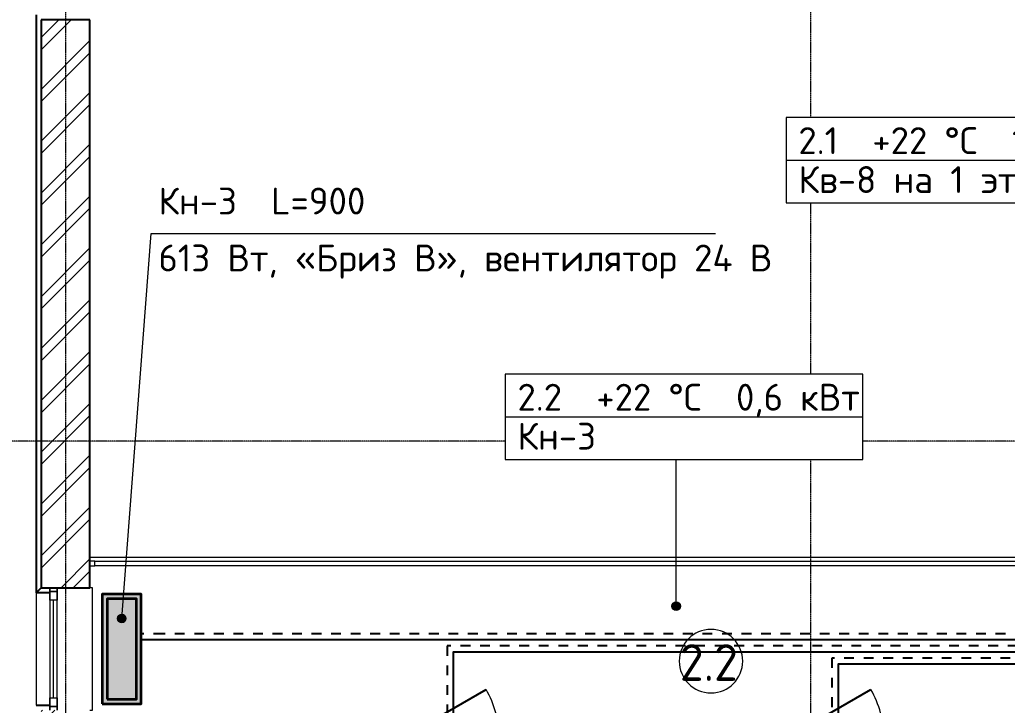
# Model space of a CAD drawing. Header units: millimetres. Extents: x -5016 to 22834, y -6019 to 18943.
# Drawn here: x -375 to 7710, y 6740 to 12350 of the extents above; entities that cross this region are included whole.
import ezdxf
from ezdxf.enums import TextEntityAlignment as Align

# ---------------------------------------------------------------- set-up
doc = ezdxf.new("R2010")
doc.units = ezdxf.units.MM
doc.linetypes.add('ОВ_ПУНКТ', pattern=[160, 80, -80])
doc.linetypes.add('Осевая 12-2-2', pattern=[16, 12, -2, 0, -2])
for name, color, linetype, lineweight in [('A-AREA-IDEN', 8, 'Continuous', 13), ('A-DOOR', 8, 'Continuous', 13), ('A-FLOR', 9, 'Continuous', 13), ('A-GLAZ', 8, 'Continuous', 13), ('A-GLAZ-CWMG', 8, 'Continuous', 13), ('A-WALL', 8, 'Continuous', 13), ('A-WALL-PATT', 8, 'Continuous', 13), ('S-GRID', 8, 'Continuous', 13), ('АР_подложка', 8, 'Continuous', 13), ('ОВ_выноски', 7, 'Continuous', 18), ('ОВ_марки', 7, 'Continuous', 18), ('ОВ_приборы', 7, 'Continuous', 35), ('ОВ_Т1', 1, 'Continuous', 50), ('ОВ_Т2', 5, 'Continuous', 50)]:
    doc.layers.add(name, color=color, linetype=linetype, lineweight=lineweight)
doc.styles.add('GOST', font='isocpeur.ttf', dxfattribs={"width": 0.9})
doc.styles.add('GOST Common', font='GOST_Common.ttf', dxfattribs={"height": 300})

# ---------------------------------------------------------------- blocks, each defined once
blk = doc.blocks.new('INT 20 Окно Прямоугольник 1ст - INT 20 Окно Прямоугольник 1ст 1000-3000h остекление-1568838-Этаж 2 - Планировка')
at = {"layer": 'A-GLAZ'}
for p, q in [((460, 240), (-460, 240)), ((-500, 130), (-400, 130)), ((-470, 130), (-500, 130)), ((-470, 70), (-470, 130)), ((-400, 130), (-470, 130)), ((-470, 130), (-470, 70)), ((400, 130), (500, 130)), ((470, 130), (400, 130)), ((500, 130), (470, 130)), ((470, 130), (470, 70)), ((470, 70), (470, 130)), ((-500, 70), (-470, 70)), ((-400, 70), (-500, 70)), ((-470, 70), (-400, 70)), ((500, 70), (400, 70)), ((400, 70), (470, 70)), ((470, 70), (500, 70)), ((-500, -200), (-500, -220)), ((-500, -220), (500, -220)), ((500, -220), (500, -200))]:
    blk.add_line(p, q, dxfattribs=at)
blk = doc.blocks.new('INT 20 Откосы окон снаружи Прямоугольник - INT 20 Откосы окон снаружи Прямоугольник-1566574-Этаж 2 - Планировка')
at = {"layer": 'A-WALL', "lineweight": 25}
for p, q in [((-476.7, 30), (-476.7, -80)), ((443.3, -80), (443.3, 30))]:
    blk.add_line(p, q, dxfattribs=at)
blk = doc.blocks.new('INT 20 Стекло - Стекло-1566582-Этаж 2 - Планировка')
at = {"layer": 'A-GLAZ'}
for p, q in [((400, 30), (-400, 30)), ((-400, 30), (-400, -30)), ((-400, 0), (400, 0)), ((400, -30), (400, 30)), ((-400, -30), (400, -30))]:
    blk.add_line(p, q, dxfattribs=at)
blk = doc.blocks.new('Прямоугольный импост - Прямоугольный импост чёрный-1565332-Этаж 2 - Планировка')
at = {"layer": 'A-GLAZ-CWMG'}
for p, q in [((2408.2, 12552.6), (2408.2, 12592.6)), ((2408.2, 12592.6), (11578.2, 12592.6)), ((11578.2, 12552.6), (2408.2, 12552.6))]:
    blk.add_line(p, q, dxfattribs=at)
blk = doc.blocks.new('Прямоугольный импост - Прямоугольный импост чёрный-1565334-Этаж 2 - Планировка')
at = {"layer": 'A-GLAZ-CWMG'}
for p, q in [((-40, -20), (-40, 20)), ((-40, 20), (0, 20)), ((0, -20), (-40, -20))]:
    blk.add_line(p, q, dxfattribs=at)
blk = doc.blocks.new('INT 19 Дверь межкомнатная одностворчатая - 900 х 2370 _800_ Глухое П-НАР-1569046-Этаж 2 - Планировка')
at = {"layer": 'A-DOOR', "lineweight": 25}
blk.add_line((-400, 170), (292.8, 570), dxfattribs=at)
at = {"layer": 'A-DOOR'}
for p, q in [((-400, 170), (-450, 170)), ((-450, 170), (-450, 95)), ((-400, 95), (-400, 170)), ((400, 95), (400, 170)), ((400, 170), (450, 170)), ((450, 170), (450, 95)), ((-450, 95), (-400, 95)), ((450, 95), (400, 95))]:
    blk.add_line(p, q, dxfattribs=at)
blk.add_arc((-400, 170), 800, 360, 30, dxfattribs=at)
blk = doc.blocks.new('INT Марка помещения - Номер помещения _ Площадь _ Имя-1615504-Этаж 2 - Планировка')
at = {"layer": 'A-AREA-IDEN'}
for start, end in [(360, 180), (180, 360)]:
    blk.add_arc((0, 0), 2.6, start, end, dxfattribs=at)
blk = doc.blocks.new('АР_План_2_этажа')
at = {"layer": 'A-WALL-PATT', "lineweight": 9}
h = blk.add_hatch(dxfattribs=at)
h.set_pattern_fill('FP_1', color=256, style=0, pattern_type=2)
h.set_pattern_definition([(45, (0, 0), (-212.132, 212.132), []), (45, (0, 100), (-212.132, 212.132), [])])
h.paths.add_polyline_path([(1968.2, 5572.6), (2368.2, 5572.6), (2368.2, 11372.6), (1968.2, 11372.6), (1968.2, 7492.1)])
h.paths.add_polyline_path([(2368.2, 12372.6), (2368.2, 17022.6), (1968.2, 17022.6), (1968.2, 12372.6), (2210.7, 12372.6)])
h.paths.add_polyline_path([(2368.2, 18022.6), (2368.2, 18272.6), (1968.2, 18272.6), (1968.2, 18022.6), (2210.7, 18022.6)])
at = {"layer": 'A-FLOR'}
blk.add_line((11568.2, 12622.6), (2368.2, 12622.6), dxfattribs=at)
at = {"layer": 'A-WALL', "lineweight": 25}
for p, q in [((1928.2, 17062.6), (1928.2, 12332.6)), ((2368.2, 17022.6), (1968.2, 17022.6)), ((1968.2, 17022.6), (1968.2, 12372.6)), ((2368.2, 12372.6), (2368.2, 17022.6)), ((1928.2, 12332.6), (1968.2, 12372.6)), ((1968.2, 12372.6), (2368.2, 12372.6))]:
    blk.add_line(p, q, dxfattribs=at)
at = {"layer": 'S-GRID', "color": 251, "linetype": 'Осевая 12-2-2', "true_color": 0x646464}
for p, q in [((2168.2, 22574.8), (2168.2, -1346.2)), ((8268.2, 22574.8), (8268.2, -1346.2)), ((23375.6, 13572.6), (-1176.1, 13572.6))]:
    blk.add_line(p, q, dxfattribs=at)
at = {"layer": 'A-AREA-IDEN', "xscale": 99.99999999999993, "yscale": 99.99999999999993, "zscale": 99.99999999999993}
blk.add_blockref('INT Марка помещения - Номер помещения _ Площадь _ Имя-1615504-Этаж 2 - Планировка', (7452.6, 11773.4), dxfattribs=at)
at = {"layer": 'A-DOOR', "lineweight": 25}
for p in [(5318.2, 10972.6), (8468.2, 10972.6)]:
    blk.add_blockref('INT 19 Дверь межкомнатная одностворчатая - 900 х 2370 _800_ Глухое П-НАР-1569046-Этаж 2 - Планировка', p, dxfattribs=at)
at = {"layer": 'A-GLAZ', "rotation": 89.99999999999991}
for name, p in [('INT 20 Окно Прямоугольник 1ст - INT 20 Окно Прямоугольник 1ст 1000-3000h остекление-1568838-Этаж 2 - Планировка', (2168.2, 11872.6)), ('INT 20 Стекло - Стекло-1566582-Этаж 2 - Планировка', (2068.2, 11872.6))]:
    blk.add_blockref(name, p, dxfattribs=at)
at = {"layer": 'A-GLAZ-CWMG', "extrusion": (0, 0, -1)}
blk.add_blockref('Прямоугольный импост - Прямоугольный импост чёрный-1565334-Этаж 2 - Планировка', (-2368.2, 12572.6), dxfattribs=at)
at = {"layer": 'A-GLAZ-CWMG'}
blk.add_blockref('Прямоугольный импост - Прямоугольный импост чёрный-1565332-Этаж 2 - Планировка', (0, 0), dxfattribs=at)
at = {"layer": 'A-WALL', "lineweight": 25, "rotation": 89.99999999999991}
blk.add_blockref('INT 20 Откосы окон снаружи Прямоугольник - INT 20 Откосы окон снаружи Прямоугольник-1566574-Этаж 2 - Планировка', (1958.2, 11889.4), dxfattribs=at)
at = {"layer": 'A-AREA-IDEN', "insert": (7197.2, 11912.1), "char_height": 300, "width": 625.316, "attachment_point": 1, "style": 'GOST Common'}
blk.add_mtext('2.2', dxfattribs=at)

msp = doc.modelspace()

# ---------------------------------------------------------------- block references
at = {"layer": 'АР_подложка'}
msp.add_blockref('АР_План_2_этажа', (-2168, -4673), dxfattribs=at)

# ---------------------------------------------------------------- next in the draw order: hatches: boundary and pattern name
at = {"layer": 'ОВ_выноски'}
h = msp.add_hatch(color=7, dxfattribs=at)
edge = h.paths.add_edge_path()
edge.add_arc((5000, 7550), 35, 0, 360)
h = msp.add_hatch(color=7, dxfattribs=at)
edge = h.paths.add_edge_path()
edge.add_arc((460, 7450), 35, 0, 360)
at = {"layer": 'ОВ_приборы'}
msp.add_hatch(color=1, dxfattribs=at).paths.add_polyline_path([(300, 6750), (620, 6750), (620, 7650), (300, 7650)])

# ---------------------------------------------------------------- next in the draw order: linework, layer by layer
at = {"layer": 'ОВ_выноски'}
for centre in [(5000, 7550), (460, 7450)]:
    msp.add_circle(centre, 35, dxfattribs=at)
at = {"layer": 'ОВ_приборы'}
for points in [[(300, 6750), (620, 6750), (620, 7650), (300, 7650)], [(340, 6790), (580, 6790), (580, 7610), (340, 7610)]]:
    msp.add_lwpolyline(points, close=True, dxfattribs=at)
at = {"layer": 'ОВ_Т1', "lineweight": 25}
for points in [[(15135, 9230), (15135, 10125), (10625, 10125), (10625, 7275), (800, 7275), (620, 7275)], [(15055, 9230), (15055, 10025), (10725, 10025), (10725, 7175), (3175, 7175), (3175, 6450), (3175, 1595), (3025, 1595), (3025, 1480)], [(14975, 9230), (14975, 9925), (10825, 9925), (10825, 7075), (6325, 7075), (6325, 6450), (6325, 1595), (5725, 1595), (5725, 1480)]]:
    msp.add_lwpolyline(points, dxfattribs=at)
at = {"layer": 'ОВ_Т2', "linetype": 'ОВ_ПУНКТ', "lineweight": 25}
for points in [[(15185, 9230), (15185, 10175), (10575, 10175), (10575, 7325), (800, 7325), (620, 7325)], [(15105, 9230), (15105, 10075), (10675, 10075), (10675, 7225), (3125, 7225), (3125, 6450), (3125, 1645), (2975, 1645), (2975, 1480)], [(15025, 9230), (15025, 9975), (10775, 9975), (10775, 7125), (6275, 7125), (6275, 6450), (6275, 1645), (5675, 1645), (5675, 1480)]]:
    msp.add_lwpolyline(points, dxfattribs=at)

# ---------------------------------------------------------------- next in the draw order: wipeouts: each hides what was drawn before it
for points in [[(5900, 10852), (9373.6, 10852), (9373.6, 11550), (5900, 11550)], [(700, 10235), (5321.2, 10235), (5321.2, 10965), (700, 10965)]]:
    msp.add_wipeout(points)

# ---------------------------------------------------------------- next in the draw order: linework, layer by layer
at = {"layer": 'ОВ_выноски'}
for points in [[(460, 7450), (700, 10600)], [(700, 10600), (5321.2, 10600)]]:
    msp.add_lwpolyline(points, dxfattribs=at)
at = {"layer": 'ОВ_марки'}
msp.add_lwpolyline([(5900, 10852), (9373.6, 10852), (9373.6, 11550), (5900, 11550)], close=True, dxfattribs=at)
msp.add_lwpolyline([(5900, 11201), (9373.6, 11201)], dxfattribs=at)

# ---------------------------------------------------------------- next in the draw order: texts
at = {"layer": 'ОВ_марки', "style": 'GOST'}
for s, p in [('2.1  +22 °С  1,6 кВт', (6000, 11360.5)), ('Кв-8 на 1 этаже (лист 3)', (6000, 11041.5))]:
    msp.add_text(s, height=220, dxfattribs=at).set_placement(p, align=Align.MIDDLE_LEFT)
msp.add_text('Кн-3  L=900', height=220, dxfattribs=at).set_placement((760, 10690), align=Align.BOTTOM_LEFT)
msp.add_text('613 Вт, «Бриз В», вентилятор 24 В', height=220, dxfattribs=at).set_placement((760, 10510), align=Align.TOP_LEFT)

# ---------------------------------------------------------------- next in the draw order: wipeouts: each hides what was drawn before it
msp.add_wipeout([(3600, 8752), (6528, 8752), (6528, 9450), (3600, 9450)])

# ---------------------------------------------------------------- next in the draw order: linework, layer by layer
at = {"layer": 'ОВ_выноски'}
msp.add_lwpolyline([(5000, 7550), (5000, 8752)], dxfattribs=at)
at = {"layer": 'ОВ_марки'}
msp.add_lwpolyline([(3600, 8752), (6528, 8752), (6528, 9450), (3600, 9450)], close=True, dxfattribs=at)
msp.add_lwpolyline([(3600, 9101), (6528, 9101)], dxfattribs=at)

# ---------------------------------------------------------------- next in the draw order: texts
at = {"layer": 'ОВ_марки', "style": 'GOST'}
for s, p in [('2.2  +22 °С  0,6 кВт', (3700, 9260.5)), ('Кн-3', (3700, 8941.5))]:
    msp.add_text(s, height=220, dxfattribs=at).set_placement(p, align=Align.MIDDLE_LEFT)

doc.saveas('drawing.dxf')
